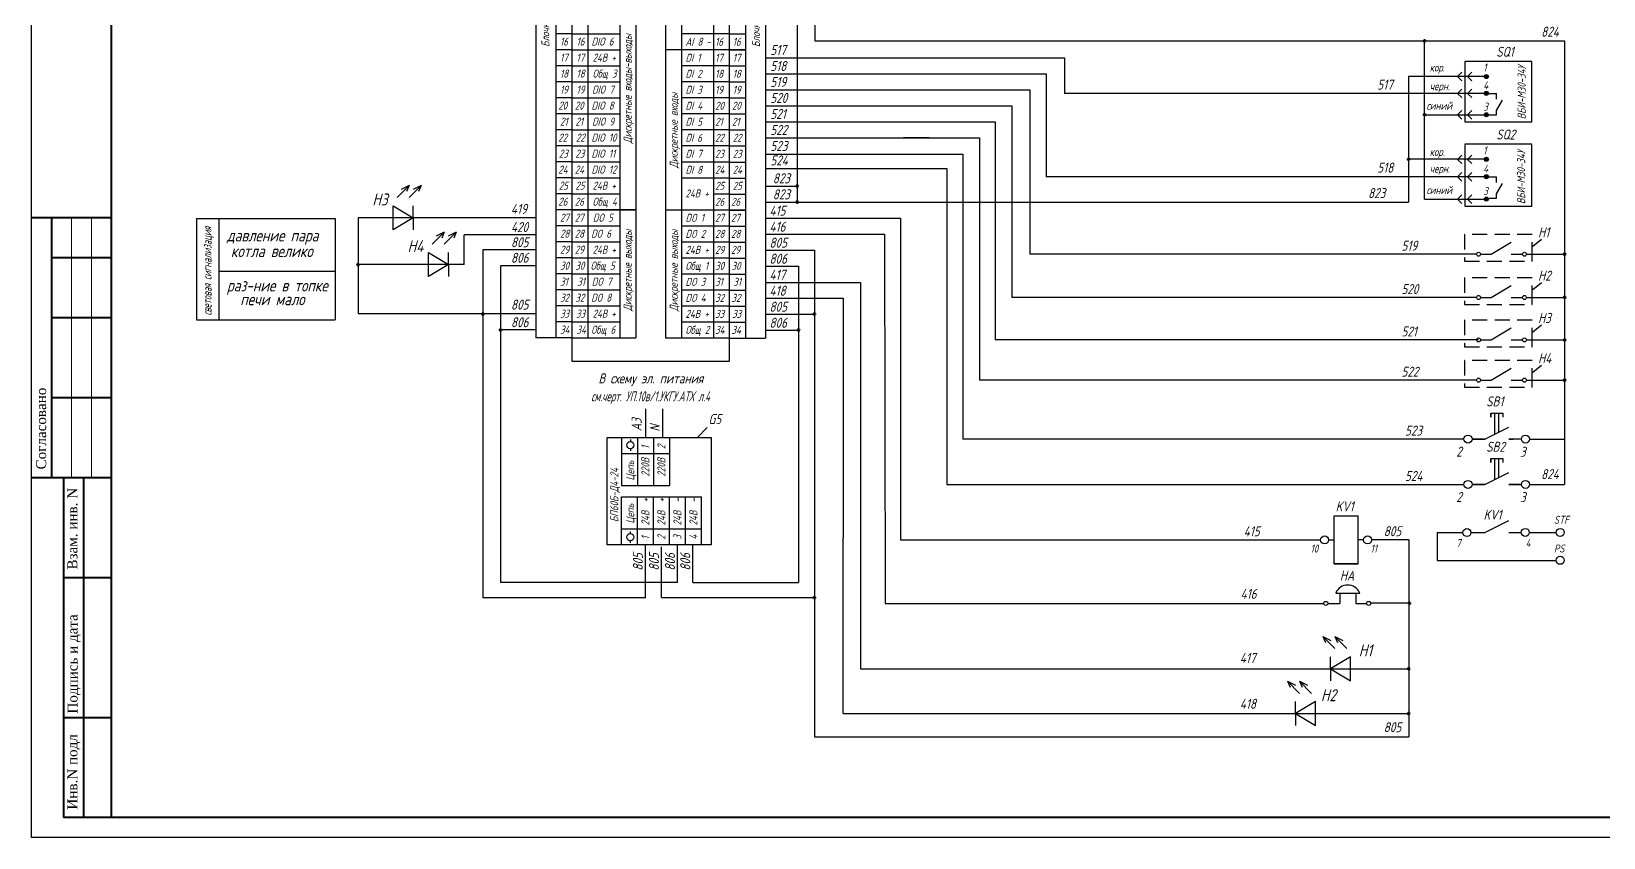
# Model space of a CAD drawing. Header units: millimetres. Extents: x 1215 to 4541, y 849 to 1549.
# Drawn here: x 3910.7 to 4303.5, y 848.9 to 1050.4 of the extents above; entities that cross this region are included whole.
import ezdxf

# ---------------------------------------------------------------- set-up
doc = ezdxf.new("R2010")
doc.units = ezdxf.units.MM
doc.linetypes.add('HIDDEN', pattern=[0.375, 0.25, -0.125])
doc.layers.add('MAIN', color=7, linetype='Continuous', lineweight=50)
doc.layers.add('АСУТП', color=7, linetype='Continuous')
doc.styles.add('GOST тип А', font='GOST_A.TTF', dxfattribs={"oblique": 15})
doc.styles.add('АСУТП', font='GOST_A.TTF', dxfattribs={"oblique": 15})
doc.styles.add('Заголовки', font='TIMES.TTF', dxfattribs={"height": 500})

msp = doc.modelspace()

# ---------------------------------------------------------------- hatches: boundary and pattern name
h = msp.add_hatch(color=256)
edge = h.paths.add_edge_path()
edge.add_arc((4274.21, 1039.1), 0.5, 0, 360)
h = msp.add_hatch(color=256)
edge = h.paths.add_edge_path()
edge.add_arc((4274.21, 1034.91), 0.5, 0, 360)
h = msp.add_hatch(color=256)
edge = h.paths.add_edge_path()
edge.add_arc((4274.21, 1029.55), 0.5, 0, 360)
h = msp.add_hatch(color=256)
edge = h.paths.add_edge_path()
edge.add_arc((4274.21, 1018.42), 0.5, 0, 360)
h = msp.add_hatch(color=256)
edge = h.paths.add_edge_path()
edge.add_arc((4274.21, 1014.07), 0.5, 0, 360)
h = msp.add_hatch(color=256)
edge = h.paths.add_edge_path()
edge.add_arc((4274.21, 1008.47), 0.5, 0, 360)

# ---------------------------------------------------------------- linework, layer by layer
at = {"linetype": 'Continuous', "lineweight": 30}
for p, q in [((4285.53, 1042.85), (4268.82, 1042.85)), ((4285.53, 1042.85), (4268.82, 1042.85)), ((4268.82, 1042.85), (4268.82, 1027.76)), ((4268.82, 1042.85), (4268.82, 1027.76)), ((4285.53, 1027.76), (4285.53, 1042.85)), ((4285.53, 1027.76), (4285.53, 1042.85)), ((4268.82, 1027.76), (4285.53, 1027.76)), ((4268.82, 1027.76), (4285.53, 1027.76)), ((4285.53, 1022.17), (4268.82, 1022.17)), ((4285.53, 1022.17), (4268.82, 1022.17)), ((4268.82, 1022.09), (4268.82, 1006.68)), ((4268.82, 1022.09), (4268.82, 1006.68)), ((4285.53, 1006.68), (4285.53, 1022.09)), ((4285.53, 1006.68), (4285.53, 1022.09)), ((4268.82, 1006.68), (4285.53, 1006.68)), ((4268.82, 1006.68), (4285.53, 1006.68))]:
    msp.add_line(p, q, dxfattribs=at)
at = {"linetype": 'Continuous'}
for p, q in [((4273.97, 1039.1), (4254.76, 1039.1)), ((4258.76, 1029.55), (4273.97, 1029.55)), ((4273.97, 1018.42), (4254.76, 1018.42)), ((4002.03, 1008.86), (4005.03, 1011.86)), ((4005.03, 1011.86), (4003.03, 1010.86)), ((4005.03, 1011.86), (4004.38, 1010.37)), ((4005.03, 1008.86), (4008.03, 1011.86)), ((4008.03, 1011.86), (4006.03, 1010.86)), ((4008.03, 1011.86), (4007.38, 1010.37)), ((4001.08, 1000.8), (4001.08, 1006.8)), ((4001.08, 1006.8), (4006.08, 1003.8)), ((4006.08, 1003.8), (4006.08, 1006.8)), ((4258.76, 1008.47), (4273.97, 1008.47)), ((4006.08, 1003.8), (4001.08, 1000.8)), ((4006.08, 1003.8), (4006.08, 1000.8)), ((4010.83, 997.18), (4013.83, 1000.18)), ((4013.83, 1000.18), (4011.83, 999.18)), ((4013.83, 1000.18), (4013.18, 998.7)), ((4013.83, 997.18), (4016.83, 1000.18)), ((4016.83, 1000.18), (4014.83, 999.18)), ((4016.83, 1000.18), (4016.18, 998.7)), ((4009.88, 989.12), (4009.88, 995.12)), ((4009.88, 995.12), (4014.88, 992.12)), ((4014.88, 992.12), (4014.88, 995.12)), ((4014.88, 992.12), (4009.88, 989.12)), ((4014.88, 992.12), (4014.88, 989.12)), ((4236.55, 910.04), (4242.55, 910.04)), ((4237.55, 910.04), (4237.55, 907.45)), ((4241.55, 910.04), (4241.55, 907.45)), ((4233.33, 899.16), (4233.98, 897.68)), ((4233.33, 899.16), (4235.33, 898.16)), ((4236.33, 896.16), (4233.33, 899.16)), ((4236.33, 899.16), (4238.33, 898.16)), ((4236.33, 899.16), (4236.98, 897.68)), ((4239.33, 896.16), (4236.33, 899.16)), ((4235.28, 891.1), (4235.28, 894.1)), ((4240.28, 894.1), (4235.28, 891.1)), ((4240.28, 888.1), (4240.28, 894.1)), ((4224.53, 887.97), (4225.18, 886.49)), ((4224.53, 887.97), (4226.53, 886.97)), ((4227.53, 884.97), (4224.53, 887.97)), ((4227.53, 887.97), (4229.53, 886.97)), ((4227.53, 887.97), (4228.18, 886.49)), ((4230.53, 884.97), (4227.53, 887.97)), ((4235.28, 891.1), (4235.28, 888.1)), ((4235.28, 891.1), (4240.28, 888.1)), ((4226.48, 879.91), (4226.48, 882.91)), ((4231.48, 882.91), (4226.48, 879.91)), ((4226.48, 879.91), (4226.48, 876.91)), ((4226.48, 879.91), (4231.48, 876.91)), ((4231.48, 876.91), (4231.48, 882.91))]:
    msp.add_line(p, q, dxfattribs=at)
at = {"color": 7, "linetype": 'Continuous'}
for p, q in [((4267.01, 1039.1), (4268.07, 1040.16)), ((4268.07, 1038.04), (4267.01, 1039.1)), ((4269.51, 1039.1), (4270.57, 1040.16)), ((4270.57, 1038.04), (4269.51, 1039.1)), ((4267.01, 1034.9), (4268.07, 1035.96)), ((4268.07, 1033.84), (4267.01, 1034.9)), ((4269.51, 1034.9), (4270.57, 1035.96)), ((4270.57, 1033.84), (4269.51, 1034.9)), ((4267.01, 1029.55), (4268.07, 1030.61)), ((4268.07, 1028.49), (4267.01, 1029.55)), ((4269.51, 1029.55), (4270.57, 1030.61)), ((4270.57, 1028.49), (4269.51, 1029.55)), ((4267.01, 1018.4), (4268.07, 1019.46)), ((4268.07, 1017.34), (4267.01, 1018.4)), ((4269.51, 1018.4), (4270.57, 1019.46)), ((4270.57, 1017.34), (4269.51, 1018.4)), ((4267.01, 1014.03), (4268.07, 1015.09)), ((4268.07, 1012.97), (4267.01, 1014.03)), ((4269.51, 1014.03), (4270.57, 1015.09)), ((4270.57, 1012.97), (4269.51, 1014.03)), ((4267.01, 1008.48), (4268.07, 1009.54)), ((4269.51, 1008.48), (4270.57, 1009.54)), ((4268.07, 1007.42), (4267.01, 1008.48)), ((4270.57, 1007.42), (4269.51, 1008.48)), ((4275.31, 955.02), (4278.31, 955.02)), ((4275.31, 955.02), (4275.31, 954.52)), ((4275.31, 955.02), (4275.31, 954.52)), ((4275.31, 954.02), (4275.31, 955.02)), ((4276.31, 949.76), (4276.31, 955.02)), ((4277.31, 950.26), (4277.31, 955.02)), ((4278.31, 955.02), (4278.31, 954.52)), ((4278.31, 955.02), (4278.31, 954.02)), ((4273.81, 948.52), (4279.81, 951.52)), ((4275.31, 954.52), (4275.31, 954.02)), ((4270.61, 948.52), (4273.81, 948.52)), ((4273.81, 948.52), (4270.61, 948.52)), ((4282.97, 948.52), (4279.81, 948.52)), ((4279.81, 948.52), (4280.86, 948.52)), ((4279.81, 948.52), (4280.86, 948.52)), ((4275.31, 943.68), (4278.31, 943.68)), ((4275.31, 943.68), (4275.31, 943.18)), ((4275.31, 943.68), (4275.31, 943.18)), ((4275.31, 942.68), (4275.31, 943.68)), ((4275.31, 943.18), (4275.31, 942.68)), ((4276.31, 938.43), (4276.31, 943.68)), ((4277.31, 938.93), (4277.31, 943.68)), ((4278.31, 943.68), (4278.31, 943.18)), ((4278.31, 943.68), (4278.31, 942.68)), ((4273.81, 937.18), (4279.81, 940.18)), ((4270.61, 937.18), (4273.81, 937.18)), ((4273.81, 937.18), (4270.61, 937.18)), ((4282.97, 937.18), (4279.81, 937.18)), ((4279.81, 937.18), (4280.86, 937.18)), ((4279.81, 937.18), (4280.86, 937.18)), ((4236.17, 929.32), (4242.17, 929.32)), ((4236.17, 917.32), (4236.17, 929.32)), ((4242.17, 917.32), (4242.17, 929.32)), ((4243.53, 923.32), (4242.17, 923.32)), ((4254.8, 923.32), (4245.53, 923.32)), ((4261.91, 925.14), (4268.35, 925.14)), ((4236.17, 917.32), (4242.17, 917.32)), ((4242.17, 917.32), (4236.17, 917.32)), ((4254.99, 907.47), (4245.27, 907.47))]:
    msp.add_line(p, q, dxfattribs=at)
at = {"color": 7}
for p, q in [((3951.9, 1003.6), (3986.58, 1003.6)), ((3957.5, 990.48), (3986.58, 990.48)), ((3951.9, 978.33), (3986.58, 978.33))]:
    msp.add_line(p, q, dxfattribs=at)
for p, q in [((3951.9, 1003.6), (3951.9, 978.33)), ((3957.5, 1003.6), (3957.5, 978.33)), ((3986.58, 1003.6), (3986.58, 978.33)), ((4285.78, 996.7), (4288, 998.44)), ((4272.75, 994.71), (4275.39, 994.71)), ((4275.39, 994.71), (4280.39, 997.71)), ((4280.39, 994.71), (4283.22, 994.71)), ((4275.39, 983.89), (4280.39, 986.89)), ((4285.78, 985.87), (4288, 987.61)), ((4272.75, 983.89), (4275.39, 983.89)), ((4280.39, 983.89), (4283.22, 983.89)), ((4275.39, 973.29), (4280.39, 976.29)), ((4285.78, 975.28), (4288, 977.02)), ((4272.75, 973.29), (4275.39, 973.29)), ((4280.39, 973.29), (4283.22, 973.29)), ((4285.78, 965.22), (4288, 966.96)), ((4272.75, 963.23), (4275.39, 963.23)), ((4275.39, 963.23), (4280.39, 966.23)), ((4280.39, 963.23), (4283.22, 963.23)), ((4270.61, 948.52), (4272.4, 948.52)), ((4272.4, 948.52), (4273.81, 948.52)), ((4273.9, 948.52), (4273.9, 948.52)), ((4270.61, 937.18), (4272.4, 937.18)), ((4272.4, 937.18), (4273.81, 937.18)), ((4273.9, 937.18), (4273.9, 937.18)), ((4113.49, 879.91), (4113.49, 923.82)), ((4254.8, 923.32), (4254.8, 879.91)), ((4234.59, 907.45), (4237.55, 907.45)), ((4241.55, 907.45), (4244.27, 907.45))]:
    msp.add_line(p, q)
at = {"linetype": 'HIDDEN', "ltscale": 15}
for p, q in [((4268.71, 999.61), (4268.71, 993.98)), ((4285.67, 999.61), (4268.71, 999.61)), ((4285.67, 993.98), (4285.67, 999.61)), ((4268.71, 993.87), (4268.71, 992.97)), ((4285.67, 992.97), (4285.67, 993.87)), ((4268.71, 992.97), (4285.67, 992.97)), ((4268.71, 988.78), (4268.71, 983.16)), ((4285.67, 988.78), (4268.71, 988.78)), ((4285.67, 983.16), (4285.67, 988.78)), ((4268.71, 983.05), (4268.71, 982.14)), ((4268.71, 982.14), (4285.67, 982.14)), ((4285.67, 982.14), (4285.67, 983.05)), ((4268.71, 978.19), (4268.71, 972.56)), ((4285.67, 978.19), (4268.71, 978.19)), ((4285.67, 972.56), (4285.67, 978.19)), ((4268.71, 972.45), (4268.71, 971.55)), ((4268.71, 971.55), (4285.67, 971.55)), ((4285.67, 971.55), (4285.67, 972.45)), ((4268.71, 968.13), (4268.71, 962.51)), ((4285.67, 968.13), (4268.71, 968.13)), ((4285.67, 962.51), (4285.67, 968.13)), ((4268.71, 962.4), (4268.71, 961.49)), ((4285.67, 961.49), (4285.67, 962.4)), ((4268.71, 961.49), (4285.67, 961.49))]:
    msp.add_line(p, q, dxfattribs=at)
at = {"color": 7, "linetype": 'Continuous', "lineweight": -3}
for p, q in [((4273.83, 925.14), (4279.83, 928.14)), ((4270.35, 925.14), (4273.83, 925.14))]:
    msp.add_line(p, q, dxfattribs=at)
at = {"ltscale": 0.5}
for p, q in [((4127.82, 923.31), (4232.79, 923.31)), ((4234.79, 923.31), (4236.1, 923.31)), ((4124.01, 907.45), (4233.59, 907.45))]:
    msp.add_line(p, q, dxfattribs=at)
for centre in [(4274.21, 1039.1), (4274.21, 1034.91), (4274.21, 1029.55), (4274.21, 1018.42), (4274.21, 1014.07), (4274.21, 1008.47), (4272.25, 994.71), (4283.72, 994.71), (4272.25, 983.89), (4283.72, 983.89), (4272.25, 973.29), (4283.72, 973.29), (4272.25, 963.23), (4283.72, 963.23), (4234.09, 907.45), (4244.77, 907.45)]:
    msp.add_circle(centre, 0.5)
at = {"lineweight": 50, "ltscale": 0.5}
for centre in [(4293.76, 994.72), (4293.76, 994.71), (4293.76, 983.9), (4293.76, 983.89), (4293.76, 973.31), (4293.76, 973.29), (4293.76, 963.25), (4293.76, 963.23), (4254.99, 907.47)]:
    msp.add_circle(centre, 0.208, dxfattribs=at)
at = {"color": 7, "linetype": 'Continuous'}
for centre in [(4269.61, 948.52), (4283.97, 948.52), (4269.61, 937.18), (4283.97, 937.18), (4233.79, 923.32), (4244.53, 923.32), (4269.35, 925.15), (4283.92, 925.18), (4292.64, 925.18), (4292.64, 918.21)]:
    msp.add_circle(centre, 1, dxfattribs=at)
at = {"linetype": 'Continuous'}
msp.add_arc((4239.55, 908.79), 3.25, 22.6199, 157.3801, dxfattribs=at)
at = {"layer": 'АСУТП', "linetype": 'Continuous', "lineweight": 40}
for p, q in [((3930.68, 853.93), (3930.68, 1264.12)), ((3910.67, 1003.92), (3930.67, 1003.92)), ((3915.67, 1003.92), (3915.67, 938.92)), ((3915.67, 993.92), (3930.67, 993.92)), ((3915.67, 978.92), (3930.67, 978.92)), ((3915.67, 958.92), (3930.67, 958.92)), ((3910.67, 938.92), (3930.68, 938.92)), ((3918.77, 913.91), (3930.67, 913.91)), ((3918.77, 878.91), (3930.67, 878.91)), ((4535.68, 853.93), (3930.68, 853.93))]:
    msp.add_line(p, q, dxfattribs=at)
at = {"layer": 'АСУТП', "color": 7, "lineweight": -3}
for p, q in [((4102, 1175.11), (4102, 1007.75)), ((4106.44, 1178.19), (4106.44, 1048.01)), ((4106.44, 1048.01), (4293.76, 1048.01)), ((4173.27, 1048.01), (4173.27, 1048.04)), ((4258.76, 1008.47), (4258.76, 1048.01)), ((4293.76, 1048.04), (4293.76, 963.23)), ((4114.97, 1043.75), (4129.23, 1043.75)), ((4129.23, 1043.75), (4168.82, 1043.75)), ((4168.82, 1043.75), (4168.82, 1034.9)), ((4118.97, 1039.75), (4134.41, 1039.75)), ((4134.41, 1039.75), (4164.24, 1039.75)), ((4164.24, 1039.75), (4164.24, 1014.03)), ((4254.76, 1039.1), (4254.76, 1007.75)), ((4122.97, 1035.75), (4132.81, 1035.75)), ((4132.81, 1035.75), (4160.13, 1035.75)), ((4160.13, 1035.75), (4160.13, 994.71)), ((4273.71, 1034.9), (4168.82, 1034.9)), ((4126.97, 1031.75), (4135.37, 1031.75)), ((4135.37, 1031.75), (4155.62, 1031.75)), ((4155.62, 1031.75), (4155.62, 983.89)), ((4130.97, 1027.75), (4132.33, 1027.75)), ((4132.33, 1027.75), (4151.44, 1027.75)), ((4151.44, 1027.75), (4151.44, 973.29)), ((4134.97, 1023.75), (4128.56, 1023.75)), ((4128.56, 1023.75), (4147.58, 1023.75)), ((4147.58, 1023.75), (4147.58, 963.23)), ((4136.08, 1019.75), (4136.33, 1019.75)), ((4136.33, 1019.75), (4143.4, 1019.75)), ((4143.4, 1019.75), (4143.4, 948.52)), ((4094.01, 1016.14), (4139.36, 1016.14)), ((4139.36, 1016.14), (4139.36, 937.18)), ((4273.73, 1014.03), (4164.24, 1014.03)), ((4031.88, 1007.66), (4031.88, 1007.66)), ((4102, 1007.75), (4254.76, 1007.75)), ((3992.3, 1003.8), (3992.3, 995.72)), ((4127.82, 1003.75), (4127.82, 923.31)), ((4018.81, 992.12), (4018.81, 999.51)), ((4123.82, 999.75), (4124.01, 907.45)), ((3992.3, 995.72), (3992.3, 979.79)), ((4023.46, 995.79), (4023.46, 908.87)), ((4102.34, 995.75), (4106.31, 995.75)), ((4106.31, 995.75), (4106.31, 908.89)), ((4271.75, 994.71), (4160.13, 994.71)), ((4284.22, 994.71), (4293.76, 994.71)), ((4027.88, 991.79), (4027.88, 912.69)), ((4102.34, 991.75), (4102.34, 912.69)), ((4094.11, 987.65), (4117.79, 987.65)), ((4117.79, 987.65), (4117.79, 891.1)), ((4094.11, 983.74), (4113.49, 983.74)), ((4113.49, 983.74), (4113.49, 923.82)), ((4271.75, 983.89), (4155.62, 983.89)), ((4284.22, 983.89), (4293.76, 983.89)), ((4272.25, 973.29), (4151.44, 973.29)), ((4284.22, 973.29), (4293.76, 973.29)), ((4106.31, 967.66), (4106.31, 967.66)), ((4293.76, 969.87), (4293.76, 937.18)), ((4271.75, 963.23), (4147.58, 963.23)), ((4284.22, 963.23), (4293.76, 963.23)), ((4268.61, 948.52), (4143.4, 948.52)), ((4284.97, 948.52), (4293.76, 948.52)), ((4139.36, 937.18), (4268.61, 937.18)), ((4270.61, 937.18), (4273.81, 937.18)), ((4279.81, 937.18), (4282.97, 937.18)), ((4284.97, 937.18), (4293.76, 937.18)), ((4261.91, 925.14), (4261.91, 918.19)), ((4270.35, 925.14), (4273.83, 925.14)), ((4279.83, 925.14), (4282.92, 925.14)), ((4284.91, 925.14), (4291.52, 925.14)), ((4261.91, 918.19), (4291.64, 918.19)), ((4072.11, 912.69), (4027.88, 912.69)), ((4075.95, 912.69), (4101.01, 912.69)), ((4101.01, 912.69), (4102.34, 912.69)), ((4064.11, 908.87), (4023.46, 908.87)), ((4068.12, 908.89), (4106.31, 908.89)), ((4106.31, 908.89), (4106.31, 874.1)), ((4254.8, 879.91), (4254.8, 874.1)), ((4106.31, 874.1), (4254.8, 874.1))]:
    msp.add_line(p, q, dxfattribs=at)
at = {"layer": 'АСУТП', "lineweight": 30}
for p, q in [((4045.66, 1153.12), (4045.66, 967.97)), ((4085.11, 967.97), (4085.11, 1153.12)), ((4276.7, 1030.61), (4278.23, 1033.18)), ((4276.7, 1009.77), (4278.23, 1012.34)), ((4045.66, 967.97), (4085.11, 967.97)), ((4045.66, 967.97), (4085.11, 967.97)), ((4060.31, 948.44), (4060.31, 947.91)), ((4060.31, 946.11), (4060.31, 945.59)), ((4060.31, 924.89), (4060.31, 925.41)), ((4060.31, 922.56), (4060.31, 923.09))]:
    msp.add_line(p, q, dxfattribs=at)
at = {"layer": 'АСУТП', "linetype": 'Continuous'}
for p, q in [((3910.68, 848.93), (3910.68, 1145.93)), ((4540.68, 848.93), (3910.68, 848.93))]:
    msp.add_line(p, q, dxfattribs=at)
at = {"layer": 'АСУТП', "lineweight": 30, "ltscale": 0.5}
for p, q in [((4036.66, 1113.79), (4036.66, 973.79)), ((4041.66, 1113.79), (4041.66, 973.79)), ((4049.66, 1113.79), (4049.66, 973.79)), ((4061.66, 1113.79), (4061.66, 973.79)), ((4069.11, 1113.75), (4069.11, 973.75)), ((4081.11, 1113.75), (4081.11, 973.75)), ((4089.11, 1113.75), (4089.11, 973.75)), ((4094.11, 1113.75), (4094.11, 973.75)), ((4057.66, 1109.79), (4057.66, 973.79)), ((4073.11, 1109.75), (4073.11, 973.75)), ((4089.11, 1045.75), (4069.11, 1045.75)), ((4061.66, 1005.79), (4041.66, 1005.79)), ((4089.11, 1005.75), (4069.11, 1005.75)), ((4045.66, 973.79), (4036.66, 973.79)), ((4045.66, 973.79), (4061.66, 973.79)), ((4085.11, 973.75), (4069.11, 973.75)), ((4085.11, 973.75), (4094.11, 973.75)), ((4058.11, 948.92), (4058.11, 936.92)), ((4062.11, 948.92), (4062.11, 936.92)), ((4070.11, 948.92), (4070.11, 936.92)), ((4058.11, 944.92), (4070.11, 944.92)), ((4058.11, 936.92), (4070.11, 936.92)), ((4058.11, 922.08), (4058.11, 934.08)), ((4058.11, 934.08), (4078.11, 934.08)), ((4062.11, 922.08), (4062.11, 934.08)), ((4078.11, 922.08), (4078.11, 934.08)), ((4058.11, 926.08), (4078.11, 926.08))]:
    msp.add_line(p, q, dxfattribs=at)
at = {"layer": 'АСУТП', "ltscale": 0.5}
for p, q in [((4045.66, 1049.79), (4041.66, 1049.79)), ((4045.66, 1049.79), (4057.66, 1049.79)), ((4085.11, 1049.75), (4073.11, 1049.75)), ((4085.11, 1049.75), (4089.11, 1049.75)), ((4045.66, 1045.79), (4041.66, 1045.79)), ((4045.66, 1045.79), (4057.66, 1045.79)), ((4085.11, 1045.75), (4069.11, 1045.75)), ((4085.11, 1045.75), (4089.11, 1045.75)), ((4045.66, 1041.79), (4041.66, 1041.79)), ((4045.66, 1041.79), (4057.66, 1041.79)), ((4085.11, 1041.75), (4073.11, 1041.75)), ((4085.11, 1041.75), (4089.11, 1041.75)), ((4094.11, 1043.75), (4114.97, 1043.75)), ((4045.66, 1037.79), (4041.66, 1037.79)), ((4045.66, 1037.79), (4057.66, 1037.79)), ((4085.11, 1037.75), (4073.11, 1037.75)), ((4085.11, 1037.75), (4089.11, 1037.75)), ((4094.11, 1039.75), (4118.97, 1039.75)), ((4045.66, 1033.79), (4041.66, 1033.79)), ((4045.66, 1033.79), (4057.66, 1033.79)), ((4085.11, 1033.75), (4073.11, 1033.75)), ((4085.11, 1033.75), (4089.11, 1033.75)), ((4094.11, 1035.75), (4122.97, 1035.75)), ((4045.66, 1029.79), (4041.66, 1029.79)), ((4045.66, 1029.79), (4057.66, 1029.79)), ((4085.11, 1029.75), (4073.11, 1029.75)), ((4085.11, 1029.75), (4089.11, 1029.75)), ((4094.11, 1031.75), (4126.97, 1031.75)), ((4045.66, 1025.79), (4041.66, 1025.79)), ((4045.66, 1025.79), (4057.66, 1025.79)), ((4085.11, 1025.75), (4073.11, 1025.75)), ((4085.11, 1025.75), (4089.11, 1025.75)), ((4094.11, 1027.75), (4130.97, 1027.75)), ((4045.66, 1021.79), (4041.66, 1021.79)), ((4045.66, 1021.79), (4057.66, 1021.79)), ((4085.11, 1021.75), (4073.11, 1021.75)), ((4085.11, 1021.75), (4089.11, 1021.75)), ((4094.11, 1023.75), (4134.97, 1023.75)), ((4045.66, 1017.79), (4041.66, 1017.79)), ((4045.66, 1017.79), (4057.66, 1017.79)), ((4085.11, 1017.75), (4073.11, 1017.75)), ((4085.11, 1017.75), (4089.11, 1017.75)), ((4094.11, 1019.75), (4136.08, 1019.75)), ((4045.66, 1013.79), (4041.66, 1013.79)), ((4045.66, 1013.79), (4057.66, 1013.79)), ((4085.11, 1013.75), (4073.11, 1013.75)), ((4085.11, 1013.75), (4089.11, 1013.75)), ((4045.66, 1009.79), (4041.66, 1009.79)), ((4045.66, 1009.79), (4057.66, 1009.79)), ((4085.11, 1009.75), (4081.11, 1009.75)), ((4085.11, 1009.75), (4089.11, 1009.75)), ((4094.11, 1011.75), (4102, 1011.75)), ((4045.66, 1005.79), (4041.66, 1005.79)), ((4045.66, 1005.79), (4061.66, 1005.79)), ((4085.11, 1005.75), (4069.11, 1005.75)), ((4085.11, 1005.75), (4089.11, 1005.75)), ((4094.11, 1007.75), (4102, 1007.75)), ((4036.66, 1003.8), (3992.3, 1003.8)), ((4045.66, 1001.79), (4041.66, 1001.79)), ((4045.66, 1001.79), (4057.66, 1001.79)), ((4085.11, 1001.75), (4073.11, 1001.75)), ((4085.11, 1001.75), (4089.11, 1001.75)), ((4094.11, 1003.75), (4127.82, 1003.75)), ((4036.66, 999.51), (4018.81, 999.51)), ((4045.66, 997.79), (4041.66, 997.79)), ((4045.66, 997.79), (4057.66, 997.79)), ((4085.11, 997.75), (4073.11, 997.75)), ((4085.11, 997.75), (4089.11, 997.75)), ((4094.11, 999.75), (4123.82, 999.75)), ((4036.66, 995.79), (4023.46, 995.79)), ((4094.11, 995.75), (4102.34, 995.75)), ((4018.81, 992.12), (3992.3, 992.12)), ((4036.66, 991.79), (4027.88, 991.79)), ((4045.66, 993.79), (4041.66, 993.79)), ((4045.66, 993.79), (4057.66, 993.79)), ((4085.11, 993.75), (4073.11, 993.75)), ((4085.11, 993.75), (4089.11, 993.75)), ((4094.11, 991.75), (4102.34, 991.75)), ((4045.66, 989.79), (4041.66, 989.79)), ((4045.66, 989.79), (4057.66, 989.79)), ((4085.11, 989.75), (4073.11, 989.75)), ((4085.11, 989.75), (4089.11, 989.75)), ((4045.66, 985.79), (4041.66, 985.79)), ((4045.66, 985.79), (4057.66, 985.79)), ((4085.11, 985.75), (4073.11, 985.75)), ((4085.11, 985.75), (4089.11, 985.75)), ((4036.66, 979.79), (3992.3, 979.79)), ((4045.66, 981.79), (4041.66, 981.79)), ((4045.66, 981.79), (4057.66, 981.79)), ((4085.11, 981.75), (4073.11, 981.75)), ((4085.11, 981.75), (4089.11, 981.75)), ((4094.11, 979.75), (4106.31, 979.75)), ((4036.66, 975.79), (4027.88, 975.79)), ((4045.66, 977.79), (4041.66, 977.79)), ((4045.66, 977.79), (4057.66, 977.79)), ((4085.11, 977.75), (4073.11, 977.75)), ((4085.11, 977.75), (4089.11, 977.75)), ((4094.11, 975.75), (4102.34, 975.75)), ((4079.53, 951.41), (4077.06, 948.92)), ((4066.11, 948.92), (4066.11, 936.92)), ((4066.11, 922.08), (4066.11, 934.08)), ((4074.11, 922.08), (4074.11, 934.08)), ((4117.79, 891.1), (4254.8, 891.1)), ((4113.49, 879.91), (4254.8, 879.91))]:
    msp.add_line(p, q, dxfattribs=at)
at = {"layer": 'АСУТП'}
for p, q in [((4274.21, 1034.91), (4276.7, 1034.91)), ((4276.7, 1033.43), (4276.7, 1034.91)), ((4274.21, 1029.55), (4276.7, 1029.55)), ((4276.7, 1029.55), (4276.7, 1030.61)), ((4274.21, 1014.07), (4276.7, 1014.07)), ((4276.7, 1012.59), (4276.7, 1014.07)), ((4276.7, 1008.71), (4276.7, 1009.77)), ((4274.21, 1008.71), (4276.7, 1008.71)), ((4064.11, 908.87), (4064.11, 922.08)), ((4068.12, 908.89), (4068.12, 921.6)), ((4072.11, 912.69), (4072.11, 922.08)), ((4075.95, 912.69), (4075.95, 922.08)), ((3930.68, 853.93), (4346.27, 853.93)), ((3979.38, 848.93), (3910.68, 848.93))]:
    msp.add_line(p, q, dxfattribs=at)
at = {"layer": 'АСУТП', "linetype": 'Continuous', "lineweight": 15}
for p, q in [((3920.67, 1003.92), (3920.67, 938.92)), ((3925.67, 1003.92), (3925.67, 938.92))]:
    msp.add_line(p, q, dxfattribs=at)
at = {"layer": 'АСУТП', "linetype": 'Continuous', "lineweight": 30}
for p, q in [((4064.11, 956.05), (4064.11, 948.92)), ((4068.41, 948.92), (4068.41, 956.05)), ((4054.49, 922.08), (4054.49, 948.92)), ((4054.49, 948.92), (4080.48, 948.92)), ((4080.48, 948.92), (4080.48, 922.08)), ((4080.48, 922.08), (4054.49, 922.08))]:
    msp.add_line(p, q, dxfattribs=at)
at = {"layer": 'АСУТП', "lineweight": 40}
for p, q in [((3918.68, 938.92), (3918.68, 853.93)), ((3923.68, 938.92), (3923.68, 853.93)), ((3930.68, 853.93), (3918.68, 853.93))]:
    msp.add_line(p, q, dxfattribs=at)
at = {"layer": 'АСУТП', "lineweight": -3, "ltscale": 0.5}
msp.add_line((4070.11, 922.08), (4070.11, 934.08), dxfattribs=at)
at = {"layer": 'АСУТП', "lineweight": 50, "ltscale": 0.5}
for centre in [(4258.76, 1048.01), (4258.76, 1029.55), (4254.76, 1018.42), (4102, 1011.75), (4102, 1007.75), (3992.3, 992.12), (4023.46, 979.79), (4106.31, 979.75), (4027.88, 975.79), (4102.34, 975.75), (4106.31, 908.89), (4254.8, 891.1), (4254.8, 879.91)]:
    msp.add_circle(centre, 0.208, dxfattribs=at)
at = {"layer": 'АСУТП', "linetype": 'Continuous', "lineweight": 30}
for centre in [(4060.31, 947.01), (4060.31, 923.99)]:
    msp.add_circle(centre, 0.9, dxfattribs=at)

# ---------------------------------------------------------------- texts
at = {"linetype": 'Continuous', "oblique": 15}
for s, height, style, p in [('824', 2.5, 'GOST тип А', (4287.88, 1049.06)), ('SQ1', 2.5, 'АСУТП', (4276.66, 1044.04)), ('кор.', 2, 'АСУТП', (4260.04, 1040.36)), ('1', 2, 'АСУТП', (4273.42, 1040.36)), ('черн.', 2, 'АСУТП', (4260.04, 1035.69)), ('4', 2, 'АСУТП', (4273.42, 1035.94)), ('синий', 2, 'АСУТП', (4259.23, 1030.81)), ('3', 2, 'АСУТП', (4273.42, 1030.57)), ('SQ2', 2.5, 'АСУТП', (4276.66, 1023.37)), ('1', 2, 'АСУТП', (4273.42, 1019.68)), ('кор.', 2, 'АСУТП', (4260.04, 1019.28)), ('черн.', 2, 'АСУТП', (4260.04, 1015.08)), ('4', 2, 'АСУТП', (4273.42, 1015.1)), ('Н3', 3, 'GOST тип А', (3995.84, 1006.89)), ('синий', 2, 'АСУТП', (4259.23, 1009.73)), ('3', 2, 'АСУТП', (4273.42, 1009.49)), ('давление пара  ', 3, 'GOST тип А', (3959.5, 997.9)), ('Н4', 3, 'GOST тип А', (4004.64, 995.22)), ('котла велико', 3, 'GOST тип А', (3960.48, 993.99)), ('раз-ние в топке  ', 3, 'GOST тип А', (3959.5, 985.4)), ('печи мало', 3, 'GOST тип А', (3962.83, 981.95)), ('В схему эл. питания', 2.5, 'GOST тип А', (4052.33, 962.42)), ('2', 2.5, 'GOST тип А', (4266.66, 944.12)), ('3', 2.5, 'GOST тип А', (4282.59, 944.08)), ('824', 2.5, 'GOST тип А', (4287.86, 938.5)), ('2', 2.5, 'GOST тип А', (4266.66, 932.78)), ('3', 2.5, 'GOST тип А', (4282.59, 932.74)), ('7', 2, 'GOST тип А', (4266.66, 921.51)), ('4', 2, 'GOST тип А', (4283.99, 921.51)), ('HA', 2.5, 'GOST тип А', (4237.59, 913.14)), ('Н1', 3, 'GOST тип А', (4242.3, 894.2)), ('Н2', 3, 'GOST тип А', (4232.85, 883.01))]:
    msp.add_text(s, height=height, dxfattribs=dict(at, style=style)).set_placement(p)
at = {"color": 7, "linetype": 'Continuous', "style": 'GOST тип А', "oblique": 15}
for s, height, p in [('517', 2.5, (4095.29, 1044.5)), ('518', 2.5, (4095.29, 1040.5)), ('519', 2.5, (4095.29, 1036.5)), ('517', 2.5, (4246.94, 1035.83)), ('520', 2.5, (4095.29, 1032.5)), ('521', 2.5, (4095.29, 1028.5)), ('522', 2.5, (4095.29, 1024.5)), ('523', 2.5, (4095.29, 1020.5)), ('524', 2.5, (4095.29, 1016.9)), ('518', 2.5, (4246.94, 1015.09)), ('519', 2.5, (4252.97, 995.57)), ('Н1', 2.5, (4287.11, 998.93)), ('Н2', 2.5, (4287.11, 988.11)), ('520', 2.5, (4252.97, 984.74)), ('Н3', 2.5, (4287.11, 977.51)), ('521', 2.5, (4252.97, 974.15)), ('522', 2.5, (4252.97, 964.09)), ('Н4', 2.5, (4287.11, 967.46)), ('SB1', 2.5, (4274.14, 956.67)), ('523', 2.5, (4253.86, 949.38)), ('SB2', 2.5, (4274.14, 945.33)), ('524', 2.5, (4253.86, 938.04)), ('KV1', 2.5, (4236.54, 930.43)), ('KV1', 2.5, (4273.49, 928.34)), ('STF', 2, (4291.09, 927.34)), ('10', 2, (4230.27, 920.15)), ('11', 2, (4245.24, 920.15)), ('PS', 2, (4291.09, 920.16))]:
    msp.add_text(s, height=height, dxfattribs=at).set_placement(p)
at = {"linetype": 'Continuous', "style": 'АСУТП', "oblique": 15}
for p in [(4284.02, 1028.42), (4283.9, 1007.23)]:
    msp.add_text('ВБИ-М30-34У', height=2, rotation=90, dxfattribs=at).set_placement(p)
at = {"linetype": 'Continuous', "style": 'GOST тип А', "oblique": 15, "width": 0.85}
msp.add_text('световая сигнализация ', height=2.2, rotation=90, dxfattribs=at).set_placement((3955.67, 979.39))
at = {"linetype": 'Continuous', "style": 'GOST тип А', "oblique": 15, "width": 0.8}
msp.add_text(' см.черт. УП.10в/1.УКГУ.АТХ л.4', height=2.5, dxfattribs=at).set_placement((4049.52, 957.96))
at = {"linetype": 'Continuous', "lineweight": -3, "style": 'GOST тип А', "oblique": 15}
for s, p in [('415', (4213.56, 924.21)), ('416', (4212.78, 908.58)), ('417', (4212.59, 892.56)), ('418', (4212.59, 881.1))]:
    msp.add_text(s, height=2.5, dxfattribs=at).set_placement(p)
at = {"layer": 'MAIN', "color": 7, "linetype": 'Continuous', "lineweight": -3, "style": 'GOST тип А', "oblique": 15}
for p in [(4248.54, 924.24), (4248.54, 875.25)]:
    msp.add_text('805', height=2.5, dxfattribs=at).set_placement(p)
at = {"layer": 'АСУТП', "linetype": 'Continuous', "style": 'АСУТП', "oblique": 15}
for s, height, p in [('Блочный соединитель БС-34', 2, (4040.09, 1046.51)), ('Блочный соединитель БС-34', 2, (4092.68, 1046.46)), ('Дискретные входы-выходы', 2, (4060.64, 1022.41)), ('Дискретные входы', 2, (4072.17, 1016.23)), ('Дискретные выходы', 2, (4060.64, 980.51)), ('Дискретные выходы', 2, (4072.17, 980.46)), ('A3', 2.5, (4063.11, 950.48)), ('N', 2.5, (4067.7, 950.35)), ('1', 2, (4065.06, 946.01)), ('2', 2, (4069.06, 946.01)), ('Цепь', 2, (4061.27, 938.15)), ('220В', 2, (4065.06, 939.14)), ('220В', 2, (4069.06, 939.14)), ('БП60Б-Д4-24', 2, (4057.3, 927.76)), ('Цепь', 2, (4061.27, 927.39)), ('24В  +', 2, (4065.06, 926.94)), ('24В  +', 2, (4069.06, 926.94)), ('24В  -', 2, (4073.06, 926.94)), ('24В  -', 2, (4077.06, 926.94)), ('1', 2, (4065.06, 923.39)), ('2', 2, (4069.06, 923.39)), ('3', 2, (4073.06, 923.39)), ('4', 2, (4077.06, 923.39))]:
    msp.add_text(s, height=height, rotation=90, dxfattribs=at).set_placement(p)
for s, p in [('16', (4042.74, 1046.84)), ('16', (4046.86, 1046.84)), ('DIO 6', (4050.6, 1046.84)), ('AI 8 -', (4074.09, 1046.8)), ('16', (4081.48, 1046.8)), ('16', (4085.88, 1046.8)), ('17', (4042.74, 1042.84)), ('17', (4046.86, 1042.84)), ('24В +', (4050.88, 1042.84)), ('DI 1', (4074.09, 1042.8)), ('17', (4081.48, 1042.8)), ('17', (4085.88, 1042.8)), ('18', (4042.74, 1038.84)), ('18', (4046.86, 1038.84)), ('Общ 3', (4050.88, 1038.84)), ('DI 2', (4074.09, 1038.8)), ('18', (4081.48, 1038.8)), ('18', (4085.88, 1038.8)), ('19', (4042.74, 1034.84)), ('19', (4046.86, 1034.84)), ('DIO 7', (4050.74, 1034.84)), ('DI 3', (4074.09, 1034.8)), ('19', (4081.48, 1034.8)), ('19', (4085.88, 1034.8)), ('20', (4042.31, 1030.84)), ('20', (4046.43, 1030.84)), ('DIO 8', (4050.6, 1030.84)), ('DI 4', (4074.09, 1030.8)), ('20', (4081.48, 1030.8)), ('20', (4085.7, 1030.8)), ('21', (4042.74, 1026.84)), ('21', (4046.59, 1026.84)), ('DIO 9', (4050.74, 1026.84)), ('DI 5', (4074.09, 1026.8)), ('21', (4081.48, 1026.8)), ('21', (4085.7, 1026.8)), ('22', (4042.3, 1022.84)), ('22', (4046.71, 1022.84)), ('DIO 10', (4050.6, 1022.84)), ('DI 6', (4074.09, 1022.8)), ('22', (4081.48, 1022.8)), ('22', (4085.88, 1022.8)), ('23', (4042.45, 1018.84)), ('23', (4046.58, 1018.84)), ('DIO 11', (4050.6, 1018.84)), ('DI 7', (4074.09, 1018.8)), ('23', (4081.48, 1018.8)), ('23', (4085.88, 1018.8)), ('24', (4042.31, 1014.84)), ('24', (4046.43, 1014.84)), ('DIO 12', (4050.6, 1014.84)), ('DI 8', (4074.09, 1014.8)), ('24', (4081.48, 1014.8)), ('24', (4085.88, 1014.8)), ('25', (4042.45, 1010.84)), ('25', (4046.58, 1010.84)), ('24В +', (4050.88, 1010.84)), ('24В +', (4074.09, 1008.9)), ('25', (4081.48, 1010.8)), ('25', (4085.88, 1010.8)), ('26', (4042.3, 1006.84)), ('26', (4046.43, 1006.84)), ('Общ 4', (4050.88, 1006.84)), ('26', (4081.48, 1006.8)), ('26', (4085.46, 1006.8)), ('27', (4042.74, 1002.84)), ('27', (4046.43, 1002.84)), ('DO 5', (4050.94, 1002.84)), ('DO 1', (4074.09, 1002.8)), ('27', (4081.48, 1002.8)), ('27', (4085.45, 1002.8)), ('28', (4042.74, 998.84)), ('28', (4046.43, 998.84)), ('DO 6', (4050.5, 998.84)), ('DO 2', (4074.09, 998.8)), ('28', (4081.48, 998.8)), ('28', (4085.46, 998.8)), ('29', (4042.74, 994.84)), ('29', (4046.43, 994.84)), ('24В +', (4050.88, 994.84)), ('24В +', (4074.09, 994.8)), ('29', (4081.48, 994.8)), ('29', (4085.46, 994.8)), ('30', (4042.74, 990.84)), ('30', (4046.58, 990.84)), ('Общ 5', (4050.38, 990.84)), ('Общ 1', (4074.09, 990.8)), ('30', (4081.48, 990.8)), ('30', (4085.6, 990.8)), ('31', (4042.74, 986.84)), ('31', (4047.01, 986.84)), ('DO 7', (4050.66, 986.84)), ('DO 3', (4074.09, 986.8)), ('31', (4081.48, 986.8)), ('31', (4086.03, 986.8)), ('32', (4042.74, 982.84)), ('32', (4046.57, 982.84)), ('DO 8', (4050.51, 982.84)), ('DO 4', (4074.09, 982.8)), ('32', (4081.48, 982.8)), ('32', (4085.59, 982.8)), ('33', (4042.74, 978.84)), ('33', (4046.72, 978.84)), ('24В +', (4050.88, 978.84)), ('24В +', (4074.09, 978.8)), ('33', (4081.48, 978.8)), ('33', (4085.74, 978.8)), ('34', (4042.74, 974.84)), ('34', (4046.86, 974.84)), ('Общ 6', (4050.53, 974.84)), ('Общ 2', (4074.09, 974.8)), ('34', (4081.48, 974.8)), ('34', (4085.6, 974.8))]:
    msp.add_text(s, height=2, dxfattribs=at).set_placement(p)
at = {"layer": 'АСУТП', "linetype": 'Continuous', "lineweight": -3, "style": 'АСУТП', "oblique": 15}
for s, p in [('823', (4095.89, 1012.42)), ('823', (4095.89, 1008.42)), ('823', (4244.63, 1008.73)), ('419', (4030.48, 1004.78)), ('420', (4030.48, 1000.23)), ('805', (4030.48, 996.45)), ('805', (4095.07, 996.33)), ('806', (4030.48, 992.56)), ('806', (4095.07, 992.33)), ('805', (4030.48, 980.86)), ('805', (4095.07, 980.33)), ('806', (4030.48, 976.45)), ('806', (4095.07, 976.33)), ('G5', (4079.82, 952.25))]:
    msp.add_text(s, height=2.5, dxfattribs=at).set_placement(p)
at = {"layer": 'АСУТП', "color": 7, "linetype": 'Continuous', "lineweight": -3, "style": 'АСУТП', "oblique": 15}
for s, p in [('415', (4095.07, 1004.33)), ('416', (4095.07, 1000.33)), ('417', (4095.07, 988.33)), ('418', (4095.07, 984.33))]:
    msp.add_text(s, height=2.5, dxfattribs=at).set_placement(p)
at = {"layer": 'АСУТП', "linetype": 'Continuous', "lineweight": 40, "style": 'Заголовки'}
for s, p in [('Согласовано', (3914.34, 940.92)), ('Взам. инв. N', (3922.15, 915.91)), ('Подпись и дата', (3922.19, 879.91)), ('Инв.N подл', (3922.15, 855.91))]:
    msp.add_text(s, height=2.5, rotation=90, dxfattribs=at).set_placement(p)
at = {"layer": 'АСУТП', "linetype": 'Continuous', "lineweight": -3, "style": 'АСУТП', "oblique": 15}
for s, p in [('805', (4063.44, 915.62)), ('805', (4067.45, 915.62)), ('806', (4071.46, 915.62)), ('806', (4075.29, 915.62))]:
    msp.add_text(s, height=2.5, rotation=90, dxfattribs=at).set_placement(p)

doc.saveas('drawing.dxf')
